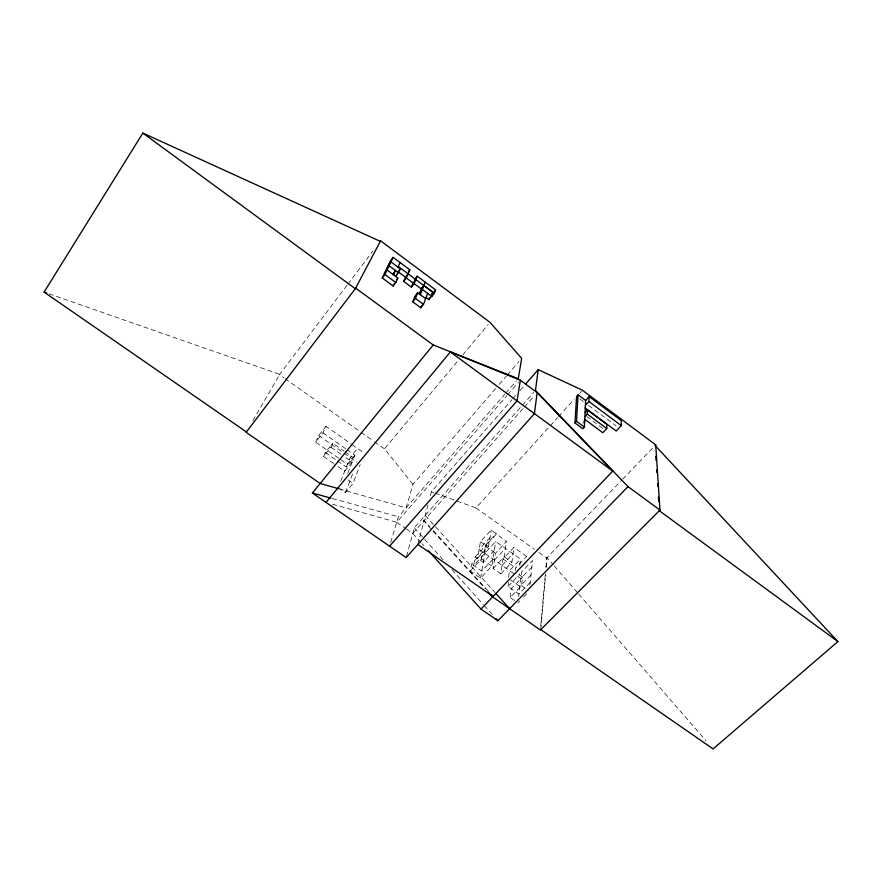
<?xml version="1.0" encoding="UTF-8"?>
<svg xmlns="http://www.w3.org/2000/svg" width="882" height="882" viewBox="0 0 882 882"><rect width="100%" height="100%" fill="white"/><g stroke="black" fill="none" stroke-linecap="round" stroke-linejoin="round"><path stroke-width="0.66" stroke-dasharray="4.41 3.31" d="M583.112 423.547L583.234 420.935M540.754 625.9L545.297 574.281M545.892 567.49L546.719 557.986L621.645 480.216M540.776 629.605L545.638 573.928M546.234 567.137L547.061 557.633L553.378 564.91M529.95 584.887L532.53 560.555L521.56 572.01L518.649 596.552M526.686 556.443L513.908 547.38L503.005 558.956L500.844 573.884L493.137 568.504L495.519 553.235L506.378 541.625L491.252 529.994L480.47 541.702L477.504 558.295L488.518 546.421L491.252 529.994M514.592 600.554L510.171 597.489L521.527 585.714L522.541 577.015L519.244 574.7L519.542 572.197M519.741 565.505L520.534 559.056L495.706 541.592L484.78 553.334M515.419 570.533L515.75 567.887L526.697 556.399M510.171 597.489L511.306 588.713L522.541 577.015M530.214 582.385L518.947 594.038L508.021 586.42L508.528 582.638M500.844 573.884L511.935 562.176L513.908 547.38M508.649 577.159L509.52 570.643L520.534 559.056M493.137 568.504L504.206 556.751L506.378 541.625M488.518 546.421L486.269 544.844L475.266 556.729L473.667 565.483L484.791 553.521L482.675 552.033L471.561 564.017L470.271 570.963L480.569 578.118L491.814 566.134L495.706 541.592M484.152 552.893L485.464 545.208L496.279 533.533M480.569 578.118L486.269 544.844M470.271 570.963L481.473 558.923L482.675 552.033M417.903 544.403L424.165 520.479L429.677 526.554M427.968 504.901L423.768 520.942L432.026 530.06M430.383 495.695L431.419 491.748L511.957 399.656M406.514 556.31L414.286 527.8L533.654 392.446M495.596 388.554L412.974 484.383L406.128 507.834L340 489.102M390.704 542.386L398.377 516.742L504.835 394.232M338.137 487.625L345.38 492.641L353.065 483.402L360.198 464.627M345.38 492.641L353.175 472.432M347.784 473.347L352.205 462.08L344.399 456.622M337.508 460.922L346.339 467.085L353.814 457.99L354.895 455.255L347.188 449.842M340.661 481.318L350.165 457.504L357.552 448.497M333.583 463.469L323.584 456.501L331.026 447.273L332.779 443.26L343.848 451.011M323.584 456.501L325.359 452.455L332.779 443.26M338.666 458.188L315.613 442.091L322.966 432.864L325.965 426.304L351.014 443.9M315.613 442.091L318.678 435.454L325.965 426.304M252.936 420.56L279.737 374.343L49.282 293.904M347.001 285.294L279.484 374.685L283.949 377.838M347.828 284.202L372.744 251.216M354.895 455.255L347.442 464.318L339.757 458.949M352.205 462.08L344.697 471.209L334.686 464.241M412.974 484.383L384.497 448.839L458.32 360.275M462.719 355.005L488.209 324.422M499.19 384.398L506.367 376.063M507.271 375.015L518.947 361.477M505.739 393.196L516.51 380.803M332.536 504.228L396.724 522.265L506.819 395.798M507.723 394.761L518.55 382.314M512.861 398.62L515.584 395.522M520.104 390.34L523.721 386.206M406.348 528.935L412.765 533.389L523.467 408.101M524.382 407.065L534.404 395.72M435.234 493.137L475.96 507.933L549.354 426.734M550.28 425.719L557.611 417.605M558.538 416.591L574.127 399.337M579.639 393.24L581.47 391.211M489.995 537.579L479.102 549.354L514.923 574.425M496.136 534.404L485.32 546.09L495.519 553.235M494.295 550.478L483.259 562.308L475.266 556.729M492.917 559.199L481.759 571.117L471.561 564.017M494.449 560.103L505.397 548.417M502.067 565.428L513.048 553.797M508.021 586.42L519.244 574.7M531.846 567.016L520.788 578.526L515.904 575.108M622.604 479.224L655.106 445.476M531.019 574.821L519.851 586.398L509.035 578.846M517.899 602.858L519.796 600.907M523.588 597.004L528.34 592.109M332.227 498.495L398.377 516.742M431.419 491.748L433.966 492.674M396.724 522.265L405.279 528.197M347.883 479.797L353.065 483.402M331.026 447.273L343.285 455.851M521.527 585.714L528.175 590.367M481.473 558.923L491.814 566.134M325.359 452.455L336.406 460.15M504.206 556.751L511.935 562.176M480.47 541.702L485.464 545.208M503.005 558.956L515.75 567.887M322.966 432.864L346.086 449.07M344.95 451.793L353.814 457.99M318.678 435.454L357.067 462.333M352.105 444.671L363.483 452.664M475.96 507.933L534.371 549.243M538.858 552.419L546.719 557.986M285.073 378.632L359.922 431.485M361.036 432.279L373.329 440.956M374.442 441.739L384.497 448.839M586.784 416.58L602.913 428.52M579.827 398.885L584.149 402.104M588.57 405.389L616.176 425.907M425.212 515.419L494.956 592.461M433.36 530.611L488.474 591.392M432.952 531.063L485.298 588.801M414.286 527.8L443.701 560.489M451.97 569.684L483.226 604.413M484.141 605.427L493.336 615.647M412.765 533.389L421.067 542.595M421.982 543.621L423.834 545.66M554.282 565.946L577.743 592.98M578.647 594.016L705.876 740.604"/><path stroke-width="1.32" d="M584.446 419.115L602.836 432.72L606.761 428.52L606.805 424.341L587.434 409.965L585.086 412.522M585.416 405.389L588.922 401.553L589.121 396.635L621.204 420.527L621.27 425.609L616.198 431.011L584.987 407.848M584.898 416.635L587.258 414.066L587.434 409.965M585.648 400.461L578.085 394.827L576.585 396.481L574.954 422.952L582.859 428.784L584.413 427.086L585.648 400.461L589.121 396.635M574.954 422.952L576.508 421.243L578.085 394.827M325.987 502.387L450.349 351.94L520.358 380.241L537.127 392.633L534.437 413.636L406.161 557.578L312.382 493.016L433.216 344.95L518.296 378.731L521.637 358.357L489.962 322.316L380.594 240.83L380.219 241.326L142.851 133.083L44.1 292.096L246.409 431.96M659.968 510.05L655.712 444.848L582.385 390.197L538.207 369.646L535.473 390.384L627.995 486.61L659.968 510.05L540.401 629.98L492.641 596.916L488.055 591.844M520.358 380.241L517.061 400.891L389.579 546.167M431.728 296.639L434.385 293.309L435.62 289.902L417.186 276.198L414.562 279.539M425.94 297.466L428.873 299.637L431.552 296.286L432.996 292.328L398.256 266.518M428.873 299.637L429.611 297.653M425.642 298.667L417.693 292.791L415.014 296.187L412.765 301.831L420.802 307.763L423.514 304.345L427.627 293.375M420.802 307.763L421.662 305.481M420.306 294.72L425.19 282.152M412.765 301.831L415.477 298.403L417.693 292.791M408.101 273.828L405.466 277.213L403.669 281.369L411.442 287.124L414.088 283.739L417.186 276.198M411.442 287.124L412.743 283.971M403.669 281.369L406.315 277.973L409.843 269.804L393.107 257.357L390.505 260.741L382.226 277.94L393.118 285.988L395.809 282.527L397.837 277.995L387.044 270.002L384.387 273.453M392.865 273.927L395.985 276.231L400.384 268.922L390.924 261.899L388.312 265.306M393.118 285.988L394.144 283.706M395.985 276.231L396.878 274.28M397.969 267.136L400.075 262.538M393.526 274.798L395.511 270.509L393.526 273.067M382.226 277.94L384.905 274.467L393.107 257.357M380.594 240.83L355.314 288.712L142.851 133.083M386.448 269.175L389.083 265.747L398.631 272.825M399.072 270.62L400.384 268.922M396.514 279.715L397.837 277.995M408.531 271.48L409.843 269.804M413.834 282.075L415.808 279.561M434.385 293.309L423.889 285.514L421.243 288.855L419.689 292.835L422.346 289.461L431.552 296.286M423.867 285.548L421.221 288.899L414.176 283.662M431.673 293.993L432.996 292.328M434.297 291.556L435.62 289.902M525.529 384.133L538.207 369.646M428.443 550.776L480.999 609.098L612.758 471.109L537.127 392.633M655.106 445.476L655.712 444.848M480.999 609.098L497.922 620.752L627.995 486.61M656.043 446.49L837.9 641.567L713.097 748.917L540.776 629.605M312.382 493.016L330.904 498.132M338.677 488.738L320.155 483.49L246.133 432.323L355.722 288.171L433.216 344.95M44.1 292.096L46.691 293M417.903 544.403L493.071 596.464L491.23 594.435M450.349 351.94L612.758 471.109M659.295 510.722L837.9 641.567M384.905 274.467L395.809 282.527M415.477 298.403L423.514 304.345M576.508 421.243L584.413 427.086M397.815 271.535L405.466 277.213M406.315 277.973L414.088 283.739M587.258 414.066L606.761 428.52M588.922 401.553L621.27 425.609M495.871 593.465L509.642 608.679M496.092 618.712L497.922 620.752M655.811 456.358L656.065 460.426M656.682 469.941L656.858 472.664M657.553 483.534L657.729 486.258M658.424 497.128L658.689 501.208"/></g></svg>
